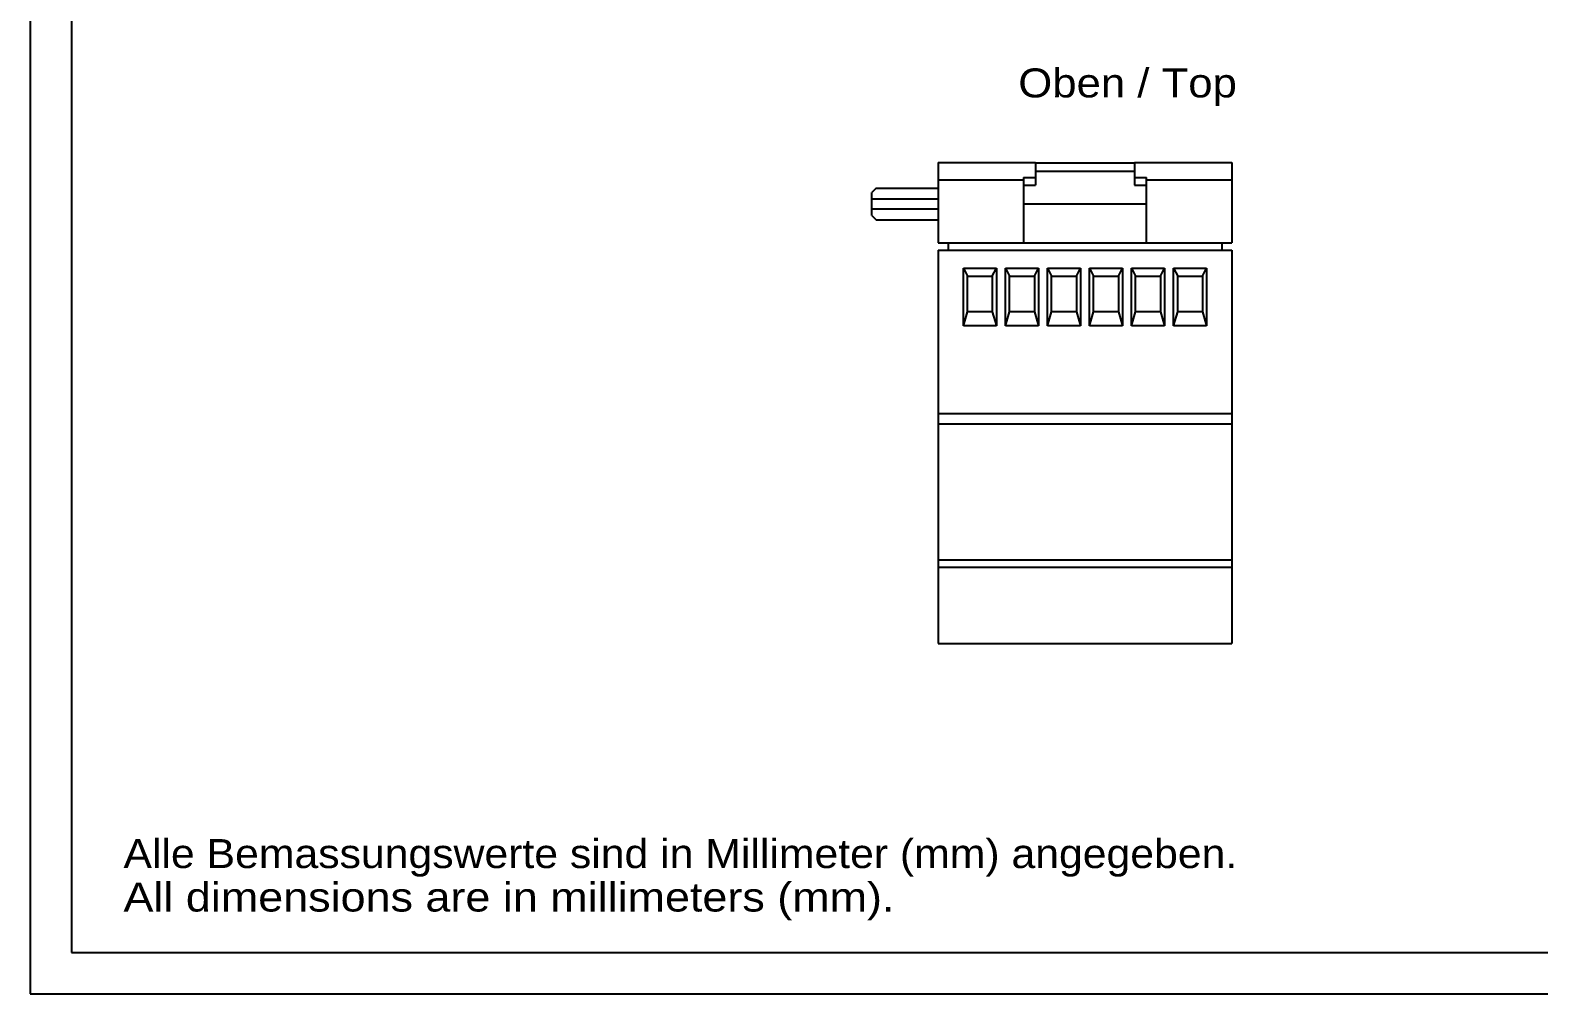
# Model space of a CAD drawing. Extents: x 0 to 420, y 0 to 297.
# Drawn here: x 0 to 182.3, y 0 to 116.4 of the extents above; entities that cross this region are included whole.
import ezdxf
from ezdxf.enums import TextEntityAlignment as Align

# ---------------------------------------------------------------- set-up
doc = ezdxf.new("R2010")
doc.units = 0
doc.header["$LTSCALE"] = 23.1
for name, color, linetype in [('13000_TOP', 7, 'CONTINUOUS'), ('13300_TOP_GERMAN_ENGLISH', 7, 'CONTINUOUS'), ('90000_FRAME', 7, 'CONTINUOUS'), ('91000_TIP', 7, 'CONTINUOUS')]:
    doc.layers.add(name, color=color, linetype=linetype)

msp = doc.modelspace()

# ---------------------------------------------------------------- linework, layer by layer
at = {"layer": '13000_TOP', "color": 7, "linetype": 'CONTINUOUS'}
for p, q in [((109.716, 100.423), (109.716, 90.723)), ((109.716, 100.423), (121.491, 100.423)), ((121.491, 100.423), (121.491, 97.673)), ((121.491, 100.373), (133.441, 100.373)), ((133.441, 100.423), (133.441, 97.673)), ((133.441, 100.423), (145.216, 100.423)), ((145.216, 100.423), (145.216, 90.723)), ((120.016, 98.596), (120.016, 90.723)), ((120.016, 98.596), (121.491, 98.596)), ((121.491, 99.373), (133.441, 99.373)), ((133.441, 98.596), (134.916, 98.596)), ((134.916, 90.723), (134.916, 98.596)), ((102.216, 97.315), (101.716, 96.815)), ((101.716, 94.015), (101.716, 96.815)), ((102.216, 97.315), (109.716, 97.315)), ((109.716, 98.315), (120.016, 98.315)), ((120.016, 97.673), (121.491, 97.673)), ((133.441, 97.673), (134.916, 97.673)), ((134.916, 98.315), (145.216, 98.315)), ((101.716, 96.015), (109.716, 96.015)), ((101.716, 94.815), (109.716, 94.815)), ((120.016, 95.421), (134.916, 95.421)), ((101.716, 94.015), (102.216, 93.515)), ((102.216, 93.515), (109.716, 93.515)), ((109.716, 90.723), (145.216, 90.723)), ((109.716, 89.823), (109.716, 42.301)), ((109.716, 89.823), (145.216, 89.823)), ((110.916, 90.723), (110.916, 89.823)), ((144.016, 90.723), (144.016, 89.823)), ((145.216, 89.823), (145.216, 42.301)), ((112.766, 87.673), (113.266, 86.673)), ((112.766, 80.673), (112.766, 87.673)), ((112.766, 87.673), (116.766, 87.673)), ((116.266, 86.673), (116.766, 87.673)), ((116.766, 87.673), (116.766, 80.673)), ((117.846, 87.673), (118.346, 86.673)), ((117.846, 80.673), (117.846, 87.673)), ((117.846, 87.673), (121.846, 87.673)), ((121.346, 86.673), (121.846, 87.673)), ((121.846, 87.673), (121.846, 80.673)), ((122.926, 87.673), (123.426, 86.673)), ((122.926, 80.673), (122.926, 87.673)), ((122.926, 87.673), (126.926, 87.673)), ((126.426, 86.673), (126.926, 87.673)), ((126.926, 87.673), (126.926, 80.673)), ((128.006, 87.673), (128.506, 86.673)), ((128.006, 80.673), (128.006, 87.673)), ((128.006, 87.673), (132.006, 87.673)), ((131.506, 86.673), (132.006, 87.673)), ((132.006, 87.673), (132.006, 80.673)), ((133.086, 87.673), (133.586, 86.673)), ((133.086, 80.673), (133.086, 87.673)), ((133.086, 87.673), (137.086, 87.673)), ((136.586, 86.673), (137.086, 87.673)), ((137.086, 87.673), (137.086, 80.673)), ((138.166, 87.673), (138.666, 86.673)), ((138.166, 80.673), (138.166, 87.673)), ((138.166, 87.673), (142.166, 87.673)), ((141.666, 86.673), (142.166, 87.673)), ((142.166, 87.673), (142.166, 80.673)), ((113.266, 82.373), (113.266, 86.673)), ((113.266, 86.673), (116.266, 86.673)), ((116.266, 86.673), (116.266, 82.373)), ((118.346, 82.373), (118.346, 86.673)), ((118.346, 86.673), (121.346, 86.673)), ((121.346, 86.673), (121.346, 82.373)), ((123.426, 82.373), (123.426, 86.673)), ((123.426, 86.673), (126.426, 86.673)), ((126.426, 86.673), (126.426, 82.373)), ((128.506, 82.373), (128.506, 86.673)), ((128.506, 86.673), (131.506, 86.673)), ((131.506, 86.673), (131.506, 82.373)), ((133.586, 82.373), (133.586, 86.673)), ((133.586, 86.673), (136.586, 86.673)), ((136.586, 86.673), (136.586, 82.373)), ((138.666, 82.373), (138.666, 86.673)), ((138.666, 86.673), (141.666, 86.673)), ((141.666, 86.673), (141.666, 82.373)), ((112.766, 80.673), (113.266, 82.373)), ((116.266, 82.373), (113.266, 82.373)), ((116.266, 82.373), (116.766, 80.673)), ((117.846, 80.673), (118.346, 82.373)), ((121.346, 82.373), (118.346, 82.373)), ((121.346, 82.373), (121.846, 80.673)), ((122.926, 80.673), (123.426, 82.373)), ((126.426, 82.373), (123.426, 82.373)), ((126.426, 82.373), (126.926, 80.673)), ((128.006, 80.673), (128.506, 82.373)), ((131.506, 82.373), (128.506, 82.373)), ((131.506, 82.373), (132.006, 80.673)), ((133.086, 80.673), (133.586, 82.373)), ((136.586, 82.373), (133.586, 82.373)), ((136.586, 82.373), (137.086, 80.673)), ((138.166, 80.673), (138.666, 82.373)), ((141.666, 82.373), (138.666, 82.373)), ((141.666, 82.373), (142.166, 80.673)), ((116.766, 80.673), (112.766, 80.673)), ((121.846, 80.673), (117.846, 80.673)), ((126.926, 80.673), (122.926, 80.673)), ((132.006, 80.673), (128.006, 80.673)), ((137.086, 80.673), (133.086, 80.673)), ((142.166, 80.673), (138.166, 80.673)), ((109.716, 70.106), (145.216, 70.106)), ((109.716, 68.871), (145.216, 68.871)), ((109.716, 52.431), (145.216, 52.431)), ((109.716, 51.553), (145.216, 51.553)), ((109.716, 42.301), (145.216, 42.301))]:
    msp.add_line(p, q, dxfattribs=at)
at = {"layer": '90000_FRAME', "color": 7, "linetype": 'CONTINUOUS'}
for p, q in [((0, 297), (0, 0)), ((5, 292), (5, 5)), ((5, 5), (415, 5)), ((0, 0), (420, 0))]:
    msp.add_line(p, q, dxfattribs=at)

# ---------------------------------------------------------------- texts
at = {"layer": '13300_TOP_GERMAN_ENGLISH', "linetype": 'CONTINUOUS'}
msp.add_text('Oben / Top', height=3.5, dxfattribs=at).set_placement((119.403, 108.285), (145.819, 108.285), align=Align.FIT)
at = {"layer": '91000_TIP', "color": 7, "linetype": 'CONTINUOUS'}
for s, p, p2 in [('Alle Bemassungswerte sind in Millimeter (mm) angegeben.', (11.276, 15.19), (145.859, 15.19)), ('All dimensions are in millimeters (mm).', (11.276, 9.94), (104.442, 9.94))]:
    msp.add_text(s, height=3.5, dxfattribs=at).set_placement(p, p2, align=Align.FIT)

doc.saveas('drawing.dxf')
